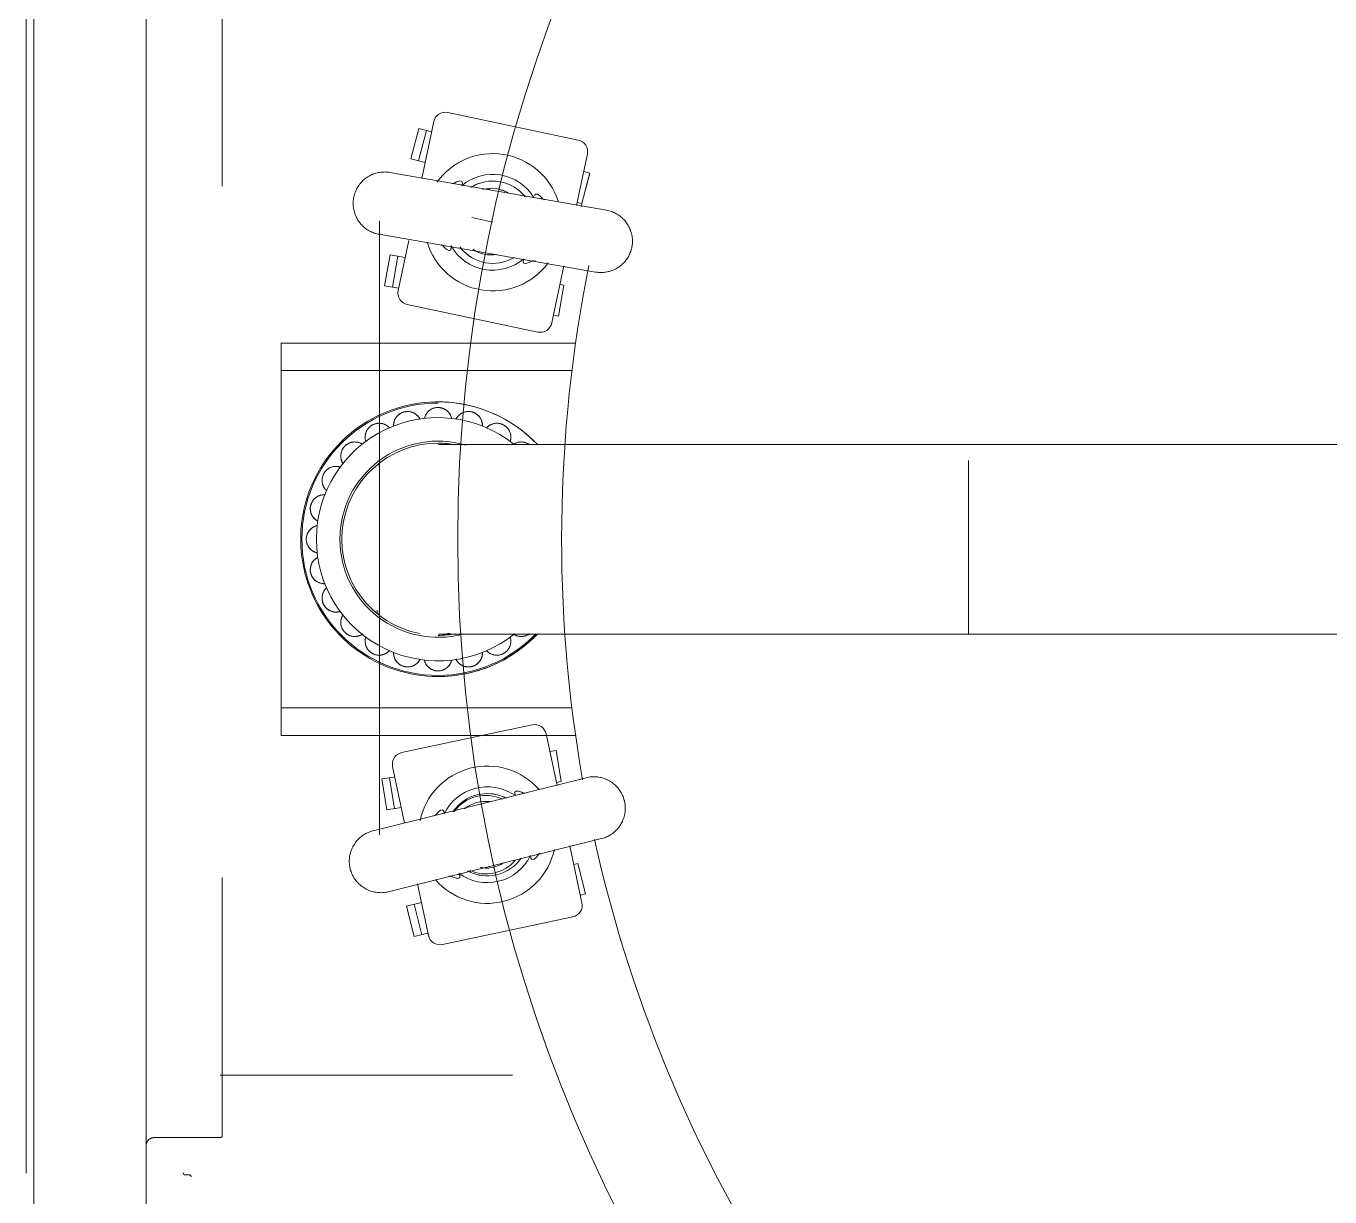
# Model space of a CAD drawing. Header units: millimetres. Extents: x -69706 to 52883, y -6882 to 68885.
# Drawn here: x 41052.8 to 41385, y 62495.6 to 62794 of the extents above; entities that cross this region are included whole.
import ezdxf

# ---------------------------------------------------------------- set-up
doc = ezdxf.new("R2010")
doc.units = ezdxf.units.MM
doc.layers.add('XFM7Q20PCW-200K$0$PCW EQ', color=22, linetype='Continuous', lineweight=9)

# ---------------------------------------------------------------- blocks, each defined once
blk = doc.blocks.new('XFM7Q20PCW-200K$0$漢唐美光 8NHV4A-10FDA-NC150-M - 漢唐美光 8NHV4A-10FDA-NC150-M-V1107-CUB_L40')
for p, q in [((-66.77, -292.44), (-66.77, 112.56)), ((-38.17, -292.44), (-38.17, 112.56)), ((-76.72, 72.06), (-77.72, 72.06)), ((-36.17, -251.47), (-36.17, 71.6)), ((-68.77, 62.56), (-85.67, 62.56)), ((-85.67, 46.61), (-160.12, 46.61)), ((-175.53, 6.28), (-142.27, 13.34)), ((-138.71, 11.03), (-135.92, -2.12)), ((-138.56, 10.46), (-135.06, 11.33)), ((-135.07, 3.09), (-137, 10.85)), ((-133.13, 3.57), (-135.06, 11.33)), ((-133.13, 3.57), (-136.91, 2.63)), ((-177.43, 0.78), (-178.73, 0.46)), ((-176.79, -7.31), (-178.73, 0.46)), ((-174.75, -11.82), (-177.84, 2.73)), ((-144.05, -3.99), (-144.13, -4.11)), ((-143.91, -3.99), (-144.05, -3.99)), ((-176.79, -7.31), (-175.76, -7.05)), ((-167.23, -9.76), (-167.35, -9.83)), ((-167.11, -9.83), (-167.23, -9.76)), ((-140.18, -19.52), (-140.06, -19.46)), ((-132.64, -17.56), (-129.57, -32.01)), ((-131.79, -21.55), (-128.09, -20.95)), ((-128.78, -29.17), (-130.06, -21.27)), ((-128.09, -20.95), (-126.8, -28.85)), ((-171.32, -27.98), (-172.5, -28.17)), ((-171.22, -36.07), (-172.5, -28.17)), ((-168.7, -40.32), (-171.48, -27.21)), ((-126.8, -28.85), (-129.85, -29.34)), ((-171.22, -36.07), (-169.66, -35.82)), ((-131.88, -35.57), (-165.14, -42.63)), ((-176.3, -39.94), (-101.15, -39.94)), ((-101.15, -39.94), (-101.15, -46.94)), ((-101.15, -46.94), (-175.28, -46.94)), ((-101.15, -46.94), (-101.15, -132.94)), ((-403.63, -65.79), (-276.3, -65.79)), ((-276.3, -89.94), (-276.3, -65.89)), ((-126.15, -70.69), (-126.15, -71.46)), ((-125.65, -71.07), (-125.65, -71.84)), ((-276.3, -89.94), (-276.3, -110)), ((-126.15, -108.4), (-126.15, -109.19)), ((-276.3, -114.09), (-403.63, -114.09)), ((-175.28, -132.94), (-101.15, -132.94)), ((-101.15, -132.94), (-101.15, -139.94)), ((-101.15, -139.94), (-176.3, -139.94)), ((-166.59, -142.75), (-133.32, -149.76)), ((-173.21, -159.62), (-170.15, -145.06)), ((-173.25, -154.66), (-171.88, -146.78)), ((-170.56, -147.01), (-171.88, -146.78)), ((-173.25, -154.66), (-172.21, -154.84)), ((-131.01, -153.31), (-133.69, -166.06)), ((-131.1, -153.9), (-127.55, -154.52)), ((-130.89, -162.05), (-129.52, -154.17)), ((-128.92, -162.4), (-127.55, -154.52)), ((-165.42, -160.89), (-165.5, -160.78)), ((-128.92, -162.4), (-132.76, -161.73)), ((-141.97, -164.89), (-142.09, -164.96)), ((-141.84, -164.94), (-141.97, -164.89)), ((-155.11, -170.72), (-149.76, -171.9)), ((-179.8, -183.22), (-177.78, -175.48)), ((-179.22, -188.12), (-176.46, -175.01)), ((-176.62, -175.78), (-177.69, -175.5)), ((-168.38, -176.49), (-168.25, -176.54)), ((-168.25, -176.54), (-168.14, -176.47)), ((-144.72, -180.65), (-144.59, -180.64)), ((-137.03, -181.91), (-140.08, -196.37)), ((-179.8, -183.22), (-178.27, -183.62)), ((-137.88, -185.91), (-134.24, -186.86)), ((-138.2, -194.09), (-136.18, -186.35)), ((-136.27, -194.6), (-134.24, -186.86)), ((-143.63, -198.68), (-176.9, -191.67)), ((-136.27, -194.6), (-139.5, -193.75))]:
    blk.add_line(p, q)
at = {"flags": 128}
for points in [[(-78.22, 72.56), (-78.22, 72.54), (-78.22, 72.52), (-78.22, 72.5), (-78.22, 72.48), (-78.21, 72.46), (-78.21, 72.44), (-78.2, 72.42), (-78.2, 72.4), (-78.19, 72.38), (-78.18, 72.36), (-78.18, 72.34), (-78.17, 72.33), (-78.16, 72.31), (-78.15, 72.29), (-78.14, 72.27), (-78.13, 72.26), (-78.11, 72.24), (-78.1, 72.23), (-78.09, 72.21), (-78.07, 72.2), (-78.06, 72.18), (-78.04, 72.17), (-78.03, 72.16), (-78.01, 72.15), (-77.99, 72.14), (-77.98, 72.13), (-77.96, 72.12), (-77.94, 72.11), (-77.92, 72.1), (-77.91, 72.09), (-77.89, 72.08), (-77.87, 72.08), (-77.85, 72.07), (-77.83, 72.07), (-77.81, 72.06), (-77.79, 72.06), (-77.77, 72.06), (-77.75, 72.06), (-77.73, 72.06), (-77.72, 72.06)], [(-76.72, 72.06), (-76.7, 72.06), (-76.68, 72.05), (-76.66, 72.05), (-76.64, 72.05), (-76.62, 72.05), (-76.61, 72.04), (-76.59, 72.04), (-76.57, 72.03), (-76.55, 72.02), (-76.53, 72.02), (-76.51, 72.01), (-76.49, 72), (-76.48, 71.99), (-76.46, 71.98), (-76.44, 71.97), (-76.43, 71.96), (-76.41, 71.95), (-76.39, 71.93), (-76.38, 71.92), (-76.37, 71.9), (-76.35, 71.89), (-76.34, 71.87), (-76.33, 71.86), (-76.31, 71.84), (-76.3, 71.83), (-76.29, 71.81), (-76.28, 71.79), (-76.27, 71.77), (-76.27, 71.76), (-76.26, 71.74), (-76.25, 71.72), (-76.25, 71.7), (-76.24, 71.68), (-76.24, 71.66), (-76.23, 71.64), (-76.23, 71.62), (-76.23, 71.6), (-76.22, 71.58), (-76.22, 71.56), (-76.22, 71.56)], [(-68.77, 62.56), (-68.69, 62.56), (-68.61, 62.56), (-68.53, 62.57), (-68.45, 62.58), (-68.37, 62.6), (-68.29, 62.61), (-68.22, 62.63), (-68.14, 62.66), (-68.06, 62.68), (-67.99, 62.71), (-67.92, 62.75), (-67.84, 62.78), (-67.77, 62.82), (-67.71, 62.86), (-67.64, 62.91), (-67.57, 62.95), (-67.51, 63), (-67.45, 63.05), (-67.39, 63.11), (-67.33, 63.16), (-67.28, 63.22), (-67.23, 63.28), (-67.18, 63.34), (-67.13, 63.41), (-67.09, 63.48), (-67.04, 63.54), (-67, 63.61), (-66.97, 63.69), (-66.93, 63.76), (-66.9, 63.83), (-66.88, 63.91), (-66.85, 63.98), (-66.83, 64.06), (-66.81, 64.14), (-66.8, 64.22), (-66.79, 64.3), (-66.78, 64.38), (-66.77, 64.45), (-66.77, 64.53), (-66.77, 64.56)], [(-86.17, 62.06), (-86.17, 62.08), (-86.17, 62.1), (-86.16, 62.12), (-86.16, 62.14), (-86.16, 62.16), (-86.15, 62.18), (-86.15, 62.19), (-86.14, 62.21), (-86.14, 62.23), (-86.13, 62.25), (-86.12, 62.27), (-86.11, 62.29), (-86.1, 62.3), (-86.09, 62.32), (-86.08, 62.34), (-86.07, 62.35), (-86.06, 62.37), (-86.04, 62.39), (-86.03, 62.4), (-86.02, 62.42), (-86, 62.43), (-85.99, 62.44), (-85.97, 62.45), (-85.95, 62.47), (-85.94, 62.48), (-85.92, 62.49), (-85.9, 62.5), (-85.89, 62.51), (-85.87, 62.51), (-85.85, 62.52), (-85.83, 62.53), (-85.81, 62.54), (-85.79, 62.54), (-85.77, 62.55), (-85.75, 62.55), (-85.73, 62.55), (-85.71, 62.55), (-85.69, 62.56), (-85.67, 62.56), (-85.67, 62.56)], [(-86.17, 62.06), (-86.17, -3.77)], [(-128.47, -0.11), (-128.16, -0.04), (-127.84, 0.02), (-127.53, 0.06), (-127.21, 0.1), (-126.89, 0.12), (-126.57, 0.13), (-126.25, 0.12), (-125.93, 0.1), (-125.61, 0.07), (-125.29, 0.03), (-124.98, -0.03), (-124.67, -0.1), (-124.36, -0.18), (-124.05, -0.27), (-123.75, -0.38), (-123.45, -0.49), (-123.16, -0.62), (-122.87, -0.76), (-122.59, -0.92), (-122.31, -1.08), (-122.05, -1.25), (-121.78, -1.44), (-121.53, -1.63), (-121.29, -1.84), (-121.05, -2.05), (-120.82, -2.28), (-120.6, -2.51), (-120.39, -2.75), (-120.19, -3), (-120, -3.26), (-119.82, -3.52), (-119.65, -3.8), (-119.5, -4.08), (-119.35, -4.36), (-119.21, -4.65), (-119.09, -4.95), (-118.98, -5.25), (-118.88, -5.55), (-118.79, -5.86), (-118.77, -5.94)], [(-128.47, -0.11), (-182.81, -13.65)], [(-144.81, -4.05), (-144.79, -4.06), (-144.65, -4.07), (-144.34, -4.05), (-144.1, -4)], [(-118.77, -5.94), (-118.7, -6.25), (-118.64, -6.57), (-118.6, -6.88), (-118.56, -7.2), (-118.54, -7.52), (-118.54, -7.84), (-118.54, -8.16), (-118.56, -8.48), (-118.59, -8.8), (-118.63, -9.12), (-118.69, -9.43), (-118.76, -9.74), (-118.84, -10.05), (-118.93, -10.36), (-119.04, -10.66), (-119.15, -10.96), (-119.28, -11.25), (-119.42, -11.54), (-119.58, -11.82), (-119.74, -12.1), (-119.91, -12.36), (-120.1, -12.63), (-120.29, -12.88), (-120.5, -13.13), (-120.71, -13.36), (-120.94, -13.59), (-121.17, -13.81), (-121.41, -14.02), (-121.66, -14.22), (-121.92, -14.41), (-122.19, -14.59), (-122.46, -14.76), (-122.74, -14.91), (-123.02, -15.06), (-123.31, -15.2), (-123.61, -15.32), (-123.91, -15.43), (-124.21, -15.53), (-124.52, -15.62), (-124.6, -15.64)], [(-167.18, -9.75), (-166.96, -9.69), (-166.76, -9.6), (-166.6, -9.52), (-166.52, -9.46)], [(-167.02, -9.9), (-166.33, -9), (-165.62, -8.41), (-165.1, -8.32), (-164.82, -8.68), (-164.73, -9.32)], [(-188.64, -23.34), (-188.71, -23.03), (-188.77, -22.72), (-188.81, -22.4), (-188.85, -22.08), (-188.87, -21.76), (-188.88, -21.44), (-188.87, -21.12), (-188.85, -20.8), (-188.82, -20.48), (-188.78, -20.17), (-188.72, -19.85), (-188.65, -19.54), (-188.57, -19.23), (-188.48, -18.92), (-188.37, -18.62), (-188.26, -18.32), (-188.13, -18.03), (-187.99, -17.74), (-187.83, -17.46), (-187.67, -17.19), (-187.5, -16.92), (-187.31, -16.66), (-187.12, -16.4), (-186.91, -16.16), (-186.7, -15.92), (-186.47, -15.69), (-186.24, -15.47), (-186, -15.26), (-185.75, -15.06), (-185.49, -14.87), (-185.23, -14.69), (-184.95, -14.53), (-184.67, -14.37), (-184.39, -14.22), (-184.1, -14.09), (-183.8, -13.96), (-183.5, -13.85), (-183.2, -13.75), (-182.89, -13.67), (-182.81, -13.65)], [(-178.94, -29.17), (-124.6, -15.64)], [(-126.22, -14.59), (-126.22, -171.1)], [(-140.48, -19.52), (-141.08, -20.29), (-141.79, -20.88), (-142.31, -20.96), (-142.59, -20.61), (-142.69, -19.95)], [(-140.23, -19.53), (-140.46, -19.6), (-140.65, -19.68), (-140.81, -19.77), (-140.89, -19.82)], [(-178.94, -29.17), (-179.25, -29.24), (-179.57, -29.3), (-179.89, -29.35), (-180.2, -29.38), (-180.52, -29.4), (-180.84, -29.41), (-181.16, -29.4), (-181.48, -29.39), (-181.8, -29.36), (-182.12, -29.31), (-182.43, -29.26), (-182.75, -29.19), (-183.05, -29.11), (-183.36, -29.01), (-183.66, -28.91), (-183.96, -28.79), (-184.25, -28.66), (-184.54, -28.52), (-184.82, -28.37), (-185.1, -28.2), (-185.37, -28.03), (-185.63, -27.84), (-185.88, -27.65), (-186.13, -27.44), (-186.36, -27.23), (-186.59, -27.01), (-186.81, -26.77), (-187.02, -26.53), (-187.22, -26.28), (-187.41, -26.02), (-187.59, -25.76), (-187.76, -25.49), (-187.92, -25.21), (-188.06, -24.92), (-188.2, -24.63), (-188.32, -24.34), (-188.43, -24.04), (-188.53, -23.73), (-188.62, -23.43), (-188.64, -23.34)], [(-162.6, -25.23), (-162.62, -25.22), (-162.76, -25.21), (-163.07, -25.23), (-163.31, -25.28)], [(-166.55, -65.87), (-165.8, -65.1), (-164.79, -64.13), (-163.74, -63.21), (-162.65, -62.33), (-161.53, -61.49), (-160.38, -60.7), (-159.19, -59.95), (-157.98, -59.25), (-156.74, -58.61), (-155.47, -58.01), (-154.18, -57.46), (-152.87, -56.97), (-151.54, -56.52), (-150.2, -56.13), (-148.84, -55.8), (-147.47, -55.52), (-146.09, -55.29), (-144.7, -55.12), (-143.3, -55.01), (-141.9, -54.95), (-141.15, -54.94)], [(-144.63, -59.13), (-144.59, -58.99), (-144.55, -58.86), (-144.5, -58.72), (-144.45, -58.59), (-144.4, -58.46), (-144.33, -58.33), (-144.27, -58.2), (-144.2, -58.08), (-144.12, -57.96), (-144.04, -57.84), (-143.95, -57.73), (-143.86, -57.62), (-143.76, -57.51), (-143.66, -57.41), (-143.56, -57.31), (-143.45, -57.22), (-143.34, -57.13), (-143.23, -57.04), (-143.11, -56.96), (-142.99, -56.88), (-142.87, -56.81), (-142.74, -56.75), (-142.61, -56.68), (-142.48, -56.63), (-142.34, -56.58), (-142.21, -56.53), (-142.07, -56.49), (-141.93, -56.46), (-141.79, -56.43), (-141.65, -56.41), (-141.51, -56.39), (-141.37, -56.38), (-141.23, -56.37), (-141.15, -56.37)], [(-141.15, -54.94), (-139.75, -54.97), (-138.35, -55.06), (-136.96, -55.2), (-135.57, -55.39), (-134.19, -55.64), (-132.83, -55.95), (-131.48, -56.31), (-130.14, -56.72), (-128.82, -57.19), (-127.52, -57.71), (-126.24, -58.28), (-124.99, -58.9), (-123.76, -59.57), (-122.56, -60.29), (-121.39, -61.06), (-120.25, -61.87), (-119.14, -62.73), (-118.07, -63.63), (-117.04, -64.57), (-116.04, -65.56), (-115.09, -66.58), (-114.17, -67.64), (-113.3, -68.74), (-112.48, -69.87), (-111.7, -71.03), (-110.96, -72.23), (-110.28, -73.45), (-109.64, -74.69), (-109.06, -75.97), (-108.53, -77.26), (-108.05, -78.58), (-107.62, -79.91), (-107.24, -81.26), (-106.92, -82.62), (-106.66, -83.99), (-106.45, -85.38), (-106.29, -86.77), (-106.19, -88.17), (-106.15, -89.57), (-106.16, -90.97), (-106.23, -92.36), (-106.36, -93.76), (-106.54, -95.15), (-106.77, -96.53), (-107.06, -97.9), (-107.41, -99.25), (-107.81, -100.59), (-108.26, -101.92), (-108.77, -103.22), (-109.32, -104.51), (-109.93, -105.77), (-110.59, -107.01), (-111.3, -108.21), (-112.05, -109.39), (-112.85, -110.54), (-113.7, -111.66), (-114.59, -112.74), (-115.52, -113.78), (-116.49, -114.79), (-117.51, -115.75), (-118.56, -116.68), (-119.65, -117.56), (-120.77, -118.4), (-121.92, -119.19), (-123.11, -119.93), (-124.32, -120.63), (-125.56, -121.28), (-126.83, -121.88), (-128.11, -122.43), (-129.42, -122.92), (-130.75, -123.36), (-132.1, -123.75), (-133.46, -124.09), (-134.83, -124.37), (-136.21, -124.59), (-137.6, -124.76), (-138.99, -124.88), (-140.39, -124.94), (-141.15, -124.94)], [(-141.15, -56.37), (-141.01, -56.37), (-140.86, -56.38), (-140.72, -56.4), (-140.58, -56.42), (-140.44, -56.44), (-140.3, -56.47), (-140.16, -56.51), (-140.02, -56.55), (-139.89, -56.6), (-139.76, -56.65), (-139.63, -56.71), (-139.5, -56.78), (-139.37, -56.84), (-139.25, -56.92), (-139.13, -57), (-139.02, -57.08), (-138.9, -57.17), (-138.79, -57.26), (-138.69, -57.35), (-138.59, -57.45), (-138.49, -57.56), (-138.4, -57.67), (-138.31, -57.78), (-138.22, -57.89), (-138.14, -58.01), (-138.07, -58.14), (-138, -58.26), (-137.93, -58.39), (-137.87, -58.52), (-137.82, -58.65), (-137.77, -58.78), (-137.73, -58.92), (-137.69, -59.06), (-137.66, -59.2)], [(-152.48, -61.08), (-152.48, -60.94), (-152.48, -60.8), (-152.47, -60.65), (-152.46, -60.51), (-152.43, -60.37), (-152.41, -60.23), (-152.38, -60.09), (-152.34, -59.95), (-152.3, -59.82), (-152.25, -59.68), (-152.19, -59.55), (-152.13, -59.42), (-152.07, -59.29), (-152, -59.17), (-151.93, -59.05), (-151.85, -58.93), (-151.76, -58.81), (-151.67, -58.7), (-151.58, -58.59), (-151.48, -58.49), (-151.38, -58.39), (-151.28, -58.29), (-151.17, -58.2), (-151.06, -58.11), (-150.94, -58.02), (-150.82, -57.95), (-150.7, -57.87), (-150.57, -57.8), (-150.45, -57.74), (-150.32, -57.68), (-150.18, -57.63), (-150.05, -57.58), (-149.91, -57.54), (-149.84, -57.52)], [(-149.84, -57.52), (-149.7, -57.48), (-149.56, -57.45), (-149.42, -57.43), (-149.28, -57.41), (-149.13, -57.4), (-148.99, -57.39), (-148.85, -57.39), (-148.71, -57.4), (-148.56, -57.41), (-148.42, -57.43), (-148.28, -57.45), (-148.14, -57.48), (-148, -57.51), (-147.86, -57.55), (-147.73, -57.6), (-147.59, -57.65), (-147.46, -57.7), (-147.33, -57.76), (-147.21, -57.83), (-147.08, -57.9), (-146.96, -57.97), (-146.84, -58.05), (-146.73, -58.14), (-146.62, -58.23), (-146.51, -58.32), (-146.41, -58.42), (-146.31, -58.52), (-146.21, -58.63), (-146.12, -58.74), (-146.03, -58.85), (-145.95, -58.97), (-145.87, -59.09), (-145.8, -59.21), (-145.73, -59.34)], [(-136.53, -59.28), (-136.46, -59.16), (-136.39, -59.04), (-136.31, -58.92), (-136.23, -58.8), (-136.14, -58.69), (-136.04, -58.58), (-135.95, -58.48), (-135.84, -58.38), (-135.74, -58.28), (-135.63, -58.19), (-135.52, -58.1), (-135.4, -58.02), (-135.28, -57.94), (-135.16, -57.87), (-135.03, -57.8), (-134.9, -57.73), (-134.77, -57.68), (-134.64, -57.62), (-134.51, -57.57), (-134.37, -57.53), (-134.23, -57.5), (-134.09, -57.46), (-133.95, -57.44), (-133.81, -57.42), (-133.67, -57.41), (-133.53, -57.4), (-133.38, -57.39), (-133.24, -57.4), (-133.1, -57.41), (-132.96, -57.42), (-132.81, -57.44), (-132.67, -57.47), (-132.53, -57.5), (-132.46, -57.52)], [(-132.46, -57.52), (-132.32, -57.56), (-132.19, -57.6), (-132.05, -57.65), (-131.92, -57.71), (-131.79, -57.77), (-131.67, -57.83), (-131.54, -57.91), (-131.42, -57.98), (-131.3, -58.06), (-131.19, -58.15), (-131.08, -58.24), (-130.97, -58.33), (-130.87, -58.43), (-130.77, -58.53), (-130.67, -58.64), (-130.58, -58.75), (-130.5, -58.86), (-130.41, -58.98), (-130.34, -59.1), (-130.26, -59.23), (-130.2, -59.35), (-130.14, -59.48), (-130.08, -59.61), (-130.03, -59.74), (-129.98, -59.88), (-129.94, -60.02), (-129.91, -60.15), (-129.88, -60.29), (-129.85, -60.44), (-129.83, -60.58), (-129.82, -60.72), (-129.81, -60.86), (-129.81, -61.01), (-129.82, -61.15)], [(-159.57, -65), (-159.61, -64.86), (-159.64, -64.72), (-159.67, -64.58), (-159.69, -64.44), (-159.7, -64.3), (-159.72, -64.16), (-159.72, -64.01), (-159.72, -63.87), (-159.71, -63.73), (-159.7, -63.59), (-159.68, -63.44), (-159.66, -63.3), (-159.63, -63.16), (-159.6, -63.03), (-159.55, -62.89), (-159.51, -62.75), (-159.46, -62.62), (-159.4, -62.49), (-159.34, -62.36), (-159.27, -62.23), (-159.2, -62.11), (-159.13, -61.99), (-159.04, -61.87), (-158.96, -61.76), (-158.87, -61.65), (-158.77, -61.54), (-158.67, -61.44), (-158.57, -61.34), (-158.46, -61.24), (-158.35, -61.15), (-158.24, -61.07), (-158.12, -60.99), (-158, -60.91), (-157.93, -60.87)], [(-157.93, -60.87), (-157.81, -60.8), (-157.68, -60.74), (-157.55, -60.68), (-157.42, -60.62), (-157.28, -60.58), (-157.15, -60.53), (-157.01, -60.5), (-156.87, -60.46), (-156.73, -60.44), (-156.59, -60.42), (-156.45, -60.4), (-156.3, -60.39), (-156.16, -60.39), (-156.02, -60.39), (-155.88, -60.4), (-155.73, -60.42), (-155.59, -60.43), (-155.45, -60.46), (-155.31, -60.49), (-155.17, -60.53), (-155.04, -60.57), (-154.9, -60.62), (-154.77, -60.67), (-154.64, -60.73), (-154.51, -60.79), (-154.38, -60.86), (-154.26, -60.93), (-154.14, -61.01), (-154.03, -61.09), (-153.91, -61.18), (-153.8, -61.27), (-153.7, -61.36), (-153.59, -61.47)], [(-128.76, -61.52), (-128.66, -61.42), (-128.55, -61.32), (-128.44, -61.23), (-128.33, -61.14), (-128.22, -61.05), (-128.1, -60.97), (-127.98, -60.9), (-127.85, -60.82), (-127.73, -60.76), (-127.6, -60.7), (-127.47, -60.64), (-127.33, -60.59), (-127.2, -60.55), (-127.06, -60.51), (-126.92, -60.48), (-126.78, -60.45), (-126.64, -60.42), (-126.5, -60.41), (-126.36, -60.4), (-126.21, -60.39), (-126.07, -60.39), (-125.93, -60.4), (-125.78, -60.41), (-125.64, -60.43), (-125.5, -60.45), (-125.36, -60.48), (-125.22, -60.51), (-125.09, -60.55), (-124.95, -60.6), (-124.82, -60.65), (-124.69, -60.7), (-124.56, -60.77), (-124.43, -60.83), (-124.36, -60.87)], [(-124.36, -60.87), (-124.24, -60.94), (-124.12, -61.02), (-124, -61.11), (-123.89, -61.19), (-123.78, -61.29), (-123.68, -61.38), (-123.58, -61.48), (-123.48, -61.59), (-123.39, -61.7), (-123.3, -61.81), (-123.21, -61.92), (-123.14, -62.04), (-123.06, -62.17), (-122.99, -62.29), (-122.93, -62.42), (-122.87, -62.55), (-122.81, -62.68), (-122.77, -62.81), (-122.72, -62.95), (-122.68, -63.09), (-122.65, -63.23), (-122.63, -63.37), (-122.61, -63.51), (-122.59, -63.65), (-122.58, -63.79), (-122.58, -63.94), (-122.58, -64.08), (-122.59, -64.22), (-122.6, -64.36), (-122.62, -64.51), (-122.64, -64.65), (-122.67, -64.79), (-122.71, -64.93), (-122.75, -65.06)], [(-276.3, -65.79), (-141.3, -65.79)], [(-164.45, -65.83), (-164.34, -65.75), (-164.21, -65.68), (-164.09, -65.6), (-163.96, -65.54), (-163.84, -65.48), (-163.7, -65.42), (-163.57, -65.37), (-163.44, -65.32), (-163.3, -65.28), (-163.16, -65.25), (-163.02, -65.22), (-162.88, -65.2), (-162.74, -65.18), (-162.59, -65.17), (-162.45, -65.16), (-162.31, -65.16), (-162.17, -65.16), (-162.02, -65.17), (-161.88, -65.19), (-161.74, -65.21), (-161.6, -65.24), (-161.46, -65.27), (-161.32, -65.31), (-161.19, -65.36), (-161.05, -65.41), (-160.92, -65.46), (-160.79, -65.52), (-160.67, -65.59), (-160.54, -65.66), (-160.42, -65.73)], [(-121.82, -65.7), (-121.7, -65.62), (-121.57, -65.56), (-121.44, -65.49), (-121.31, -65.44), (-121.18, -65.38), (-121.05, -65.34), (-120.91, -65.29), (-120.77, -65.26), (-120.63, -65.23), (-120.49, -65.2), (-120.35, -65.18), (-120.21, -65.17), (-120.06, -65.16), (-119.92, -65.16), (-119.78, -65.16), (-119.64, -65.17), (-119.49, -65.19), (-119.35, -65.21), (-119.21, -65.23), (-119.07, -65.26), (-118.93, -65.3), (-118.8, -65.34), (-118.66, -65.39), (-118.53, -65.45), (-118.4, -65.5), (-118.27, -65.57), (-118.15, -65.64), (-118.03, -65.71), (-117.91, -65.79), (-117.79, -65.87), (-117.68, -65.96), (-117.57, -66.05), (-117.46, -66.15), (-117.41, -66.2)], [(-117.41, -66.2), (-117.31, -66.31), (-117.22, -66.41), (-117.13, -66.53), (-117.04, -66.64), (-116.96, -66.76), (-116.88, -66.88), (-116.81, -67), (-116.74, -67.13), (-116.68, -67.26), (-116.63, -67.39), (-116.57, -67.52), (-116.53, -67.66), (-116.49, -67.79), (-116.45, -67.93), (-116.42, -68.07), (-116.4, -68.21), (-116.38, -68.35), (-116.37, -68.5), (-116.36, -68.64), (-116.36, -68.78), (-116.37, -68.93), (-116.38, -69.07), (-116.4, -69.21), (-116.42, -69.35), (-116.45, -69.49), (-116.48, -69.63), (-116.52, -69.77), (-116.56, -69.9), (-116.61, -70.04), (-116.67, -70.17), (-116.73, -70.3), (-116.79, -70.43), (-116.86, -70.55)], [(-116.2, -71.53), (-116.07, -71.49), (-115.93, -71.45), (-115.79, -71.43), (-115.65, -71.4), (-115.5, -71.39), (-115.36, -71.38), (-115.22, -71.37), (-115.08, -71.37), (-114.93, -71.38), (-114.79, -71.39), (-114.65, -71.41), (-114.51, -71.43), (-114.37, -71.46), (-114.23, -71.5), (-114.09, -71.54), (-113.96, -71.58), (-113.82, -71.63), (-113.69, -71.69), (-113.56, -71.75), (-113.44, -71.82), (-113.31, -71.89), (-113.19, -71.97), (-113.08, -72.05), (-112.96, -72.13), (-112.85, -72.22), (-112.74, -72.32), (-112.64, -72.42), (-112.54, -72.52), (-112.45, -72.63), (-112.36, -72.74), (-112.27, -72.85), (-112.19, -72.97), (-112.11, -73.09), (-112.07, -73.16)], [(-112.07, -73.16), (-112.01, -73.28), (-111.94, -73.41), (-111.88, -73.54), (-111.83, -73.67), (-111.78, -73.81), (-111.74, -73.94), (-111.7, -74.08), (-111.67, -74.22), (-111.64, -74.36), (-111.62, -74.5), (-111.61, -74.65), (-111.6, -74.79), (-111.6, -74.93), (-111.6, -75.07), (-111.61, -75.22), (-111.62, -75.36), (-111.64, -75.5), (-111.66, -75.64), (-111.69, -75.78), (-111.73, -75.92), (-111.77, -76.06), (-111.82, -76.19), (-111.87, -76.32), (-111.93, -76.45), (-111.99, -76.58), (-112.06, -76.71), (-112.13, -76.83), (-112.21, -76.95), (-112.29, -77.07), (-112.38, -77.18), (-112.47, -77.29), (-112.57, -77.4), (-112.67, -77.5), (-112.77, -77.59)], [(-112.29, -78.61), (-112.14, -78.61), (-112, -78.61), (-111.86, -78.62), (-111.72, -78.64), (-111.58, -78.66), (-111.44, -78.68), (-111.3, -78.72), (-111.16, -78.75), (-111.02, -78.8), (-110.89, -78.85), (-110.76, -78.9), (-110.63, -78.96), (-110.5, -79.02), (-110.37, -79.09), (-110.25, -79.17), (-110.13, -79.25), (-110.02, -79.33), (-109.9, -79.42), (-109.8, -79.51), (-109.69, -79.61), (-109.59, -79.71), (-109.49, -79.81), (-109.4, -79.92), (-109.31, -80.04), (-109.23, -80.15), (-109.15, -80.27), (-109.08, -80.39), (-109.01, -80.52), (-108.94, -80.65), (-108.89, -80.78), (-108.83, -80.91), (-108.78, -81.04), (-108.74, -81.18), (-108.72, -81.25)], [(-108.72, -81.25), (-108.69, -81.39), (-108.66, -81.53), (-108.63, -81.67), (-108.62, -81.82), (-108.61, -81.96), (-108.6, -82.1), (-108.6, -82.24), (-108.6, -82.39), (-108.62, -82.53), (-108.63, -82.67), (-108.66, -82.81), (-108.68, -82.95), (-108.72, -83.09), (-108.76, -83.23), (-108.8, -83.36), (-108.85, -83.5), (-108.91, -83.63), (-108.97, -83.76), (-109.03, -83.89), (-109.1, -84.01), (-109.18, -84.13), (-109.26, -84.25), (-109.34, -84.36), (-109.43, -84.48), (-109.53, -84.58), (-109.63, -84.69), (-109.73, -84.79), (-109.84, -84.88), (-109.95, -84.97), (-110.06, -85.06), (-110.18, -85.14), (-110.3, -85.22), (-110.42, -85.29)], [(-110.34, -86.47), (-110.2, -86.5), (-110.06, -86.54), (-109.93, -86.59), (-109.79, -86.64), (-109.66, -86.7), (-109.53, -86.76), (-109.41, -86.82), (-109.28, -86.9), (-109.16, -86.97), (-109.05, -87.06), (-108.93, -87.14), (-108.82, -87.23), (-108.72, -87.33), (-108.61, -87.43), (-108.51, -87.53), (-108.42, -87.64), (-108.33, -87.75), (-108.24, -87.86), (-108.16, -87.98), (-108.09, -88.1), (-108.02, -88.23), (-107.95, -88.35), (-107.89, -88.48), (-107.83, -88.61), (-107.78, -88.75), (-107.74, -88.88), (-107.7, -89.02), (-107.66, -89.16), (-107.64, -89.3), (-107.61, -89.44), (-107.59, -89.58), (-107.58, -89.72), (-107.58, -89.87), (-107.58, -89.94)], [(-107.58, -89.94), (-107.58, -90.09), (-107.59, -90.23), (-107.6, -90.37), (-107.62, -90.51), (-107.65, -90.65), (-107.68, -90.79), (-107.72, -90.93), (-107.76, -91.07), (-107.81, -91.2), (-107.86, -91.33), (-107.92, -91.47), (-107.98, -91.59), (-108.05, -91.72), (-108.12, -91.84), (-108.2, -91.96), (-108.28, -92.08), (-108.37, -92.19), (-108.46, -92.3), (-108.56, -92.4), (-108.66, -92.51), (-108.76, -92.6), (-108.87, -92.7), (-108.98, -92.79), (-109.1, -92.87), (-109.22, -92.95), (-109.34, -93.02), (-109.46, -93.09), (-109.59, -93.16), (-109.72, -93.22), (-109.85, -93.27), (-109.99, -93.32), (-110.12, -93.37), (-110.26, -93.4), (-110.4, -93.44)], [(-110.49, -94.56), (-110.36, -94.63), (-110.24, -94.7), (-110.12, -94.78), (-110.01, -94.87), (-109.89, -94.96), (-109.79, -95.05), (-109.68, -95.15), (-109.58, -95.25), (-109.48, -95.35), (-109.39, -95.46), (-109.31, -95.58), (-109.22, -95.69), (-109.14, -95.81), (-109.07, -95.93), (-109, -96.06), (-108.94, -96.19), (-108.88, -96.32), (-108.83, -96.45), (-108.78, -96.59), (-108.74, -96.72), (-108.7, -96.86), (-108.67, -97), (-108.64, -97.14), (-108.62, -97.28), (-108.61, -97.42), (-108.6, -97.57), (-108.6, -97.71), (-108.6, -97.85), (-108.61, -97.99), (-108.62, -98.14), (-108.64, -98.28), (-108.67, -98.42), (-108.7, -98.56), (-108.72, -98.63)], [(-108.72, -98.63), (-108.76, -98.77), (-108.81, -98.91), (-108.86, -99.04), (-108.91, -99.17), (-108.97, -99.3), (-109.04, -99.43), (-109.11, -99.55), (-109.19, -99.67), (-109.27, -99.79), (-109.35, -99.9), (-109.44, -100.01), (-109.54, -100.12), (-109.64, -100.22), (-109.74, -100.32), (-109.84, -100.42), (-109.96, -100.51), (-110.07, -100.6), (-110.19, -100.68), (-110.31, -100.76), (-110.43, -100.83), (-110.56, -100.89), (-110.68, -100.96), (-110.82, -101.01), (-110.95, -101.06), (-111.08, -101.11), (-111.22, -101.15), (-111.36, -101.19), (-111.5, -101.22), (-111.64, -101.24), (-111.78, -101.26), (-111.92, -101.27), (-112.07, -101.28), (-112.21, -101.28), (-112.35, -101.28)], [(-112.73, -102.34), (-112.62, -102.44), (-112.52, -102.54), (-112.43, -102.65), (-112.34, -102.76), (-112.26, -102.87), (-112.18, -102.99), (-112.1, -103.11), (-112.03, -103.24), (-111.96, -103.36), (-111.9, -103.49), (-111.85, -103.63), (-111.8, -103.76), (-111.75, -103.89), (-111.71, -104.03), (-111.68, -104.17), (-111.65, -104.31), (-111.63, -104.45), (-111.61, -104.59), (-111.6, -104.74), (-111.6, -104.88), (-111.6, -105.02), (-111.6, -105.16), (-111.61, -105.31), (-111.63, -105.45), (-111.65, -105.59), (-111.68, -105.73), (-111.72, -105.87), (-111.76, -106.01), (-111.8, -106.14), (-111.85, -106.28), (-111.91, -106.41), (-111.97, -106.54), (-112.04, -106.66), (-112.07, -106.73)], [(-116.9, -109.27), (-116.83, -109.39), (-116.76, -109.52), (-116.7, -109.65), (-116.64, -109.78), (-116.59, -109.91), (-116.54, -110.05), (-116.5, -110.18), (-116.46, -110.32), (-116.43, -110.46), (-116.41, -110.6), (-116.39, -110.74), (-116.37, -110.88), (-116.37, -111.03), (-116.36, -111.17), (-116.37, -111.31), (-116.38, -111.46), (-116.39, -111.6), (-116.41, -111.74), (-116.44, -111.88), (-116.47, -112.02), (-116.51, -112.16), (-116.55, -112.29), (-116.6, -112.43), (-116.65, -112.56), (-116.71, -112.69), (-116.77, -112.82), (-116.84, -112.94), (-116.92, -113.07), (-116.99, -113.18), (-117.08, -113.3), (-117.17, -113.41), (-117.26, -113.52), (-117.36, -113.63), (-117.41, -113.68)], [(-112.07, -106.73), (-112.15, -106.85), (-112.23, -106.97), (-112.31, -107.09), (-112.4, -107.2), (-112.49, -107.31), (-112.59, -107.41), (-112.69, -107.51), (-112.79, -107.61), (-112.9, -107.7), (-113.01, -107.79), (-113.13, -107.88), (-113.25, -107.96), (-113.37, -108.03), (-113.5, -108.1), (-113.62, -108.16), (-113.75, -108.22), (-113.89, -108.28), (-114.02, -108.33), (-114.16, -108.37), (-114.29, -108.41), (-114.43, -108.44), (-114.57, -108.47), (-114.71, -108.49), (-114.86, -108.5), (-115, -108.51), (-115.14, -108.52), (-115.28, -108.51), (-115.43, -108.51), (-115.57, -108.49), (-115.71, -108.47), (-115.85, -108.45), (-115.99, -108.42), (-116.13, -108.38), (-116.27, -108.34)], [(-141.3, -114.09), (-276.3, -114.09)], [(-141.15, -124.94), (-142.55, -124.92), (-143.95, -124.83), (-145.34, -124.69), (-146.72, -124.5), (-148.1, -124.25), (-149.47, -123.94), (-150.82, -123.58), (-152.16, -123.17), (-153.48, -122.7), (-154.78, -122.18), (-156.06, -121.61), (-157.31, -120.99), (-158.54, -120.32), (-159.74, -119.6), (-160.91, -118.83), (-162.05, -118.02), (-163.16, -117.16), (-164.23, -116.26), (-165.26, -115.31), (-166.26, -114.33)], [(-160.48, -114.19), (-160.6, -114.26), (-160.72, -114.33), (-160.85, -114.39), (-160.98, -114.45), (-161.12, -114.5), (-161.25, -114.55), (-161.39, -114.59), (-161.53, -114.63), (-161.67, -114.66), (-161.81, -114.69), (-161.95, -114.7), (-162.09, -114.72), (-162.23, -114.73), (-162.38, -114.73), (-162.52, -114.73), (-162.66, -114.72), (-162.8, -114.7), (-162.94, -114.68), (-163.08, -114.65), (-163.22, -114.62), (-163.36, -114.59), (-163.5, -114.54), (-163.63, -114.5), (-163.77, -114.44), (-163.9, -114.38), (-164.02, -114.32), (-164.15, -114.25), (-164.27, -114.18), (-164.39, -114.1)], [(-157.93, -119.02), (-158.06, -118.94), (-158.18, -118.87), (-158.29, -118.78), (-158.4, -118.69), (-158.51, -118.6), (-158.62, -118.5), (-158.72, -118.4), (-158.82, -118.3), (-158.91, -118.19), (-159, -118.08), (-159.08, -117.96), (-159.16, -117.84), (-159.24, -117.72), (-159.3, -117.6), (-159.37, -117.47), (-159.43, -117.34), (-159.48, -117.21), (-159.53, -117.07), (-159.57, -116.94), (-159.61, -116.8), (-159.64, -116.66), (-159.67, -116.52), (-159.69, -116.38), (-159.71, -116.24), (-159.72, -116.09), (-159.72, -115.95), (-159.72, -115.81), (-159.71, -115.66), (-159.7, -115.52), (-159.68, -115.38), (-159.65, -115.24), (-159.62, -115.1), (-159.59, -114.96), (-159.55, -114.83)], [(-122.73, -114.89), (-122.69, -115.03), (-122.66, -115.16), (-122.63, -115.3), (-122.61, -115.45), (-122.59, -115.59), (-122.58, -115.73), (-122.58, -115.87), (-122.58, -116.02), (-122.58, -116.16), (-122.6, -116.3), (-122.61, -116.44), (-122.64, -116.58), (-122.67, -116.72), (-122.7, -116.86), (-122.74, -117), (-122.79, -117.13), (-122.84, -117.27), (-122.89, -117.4), (-122.96, -117.53), (-123.02, -117.65), (-123.09, -117.78), (-123.17, -117.9), (-123.25, -118.02), (-123.34, -118.13), (-123.43, -118.24), (-123.52, -118.35), (-123.62, -118.45), (-123.73, -118.55), (-123.83, -118.64), (-123.94, -118.73), (-124.06, -118.82), (-124.18, -118.9), (-124.3, -118.98), (-124.36, -119.02)], [(-117.41, -113.68), (-117.51, -113.78), (-117.62, -113.88), (-117.73, -113.97), (-117.84, -114.05), (-117.96, -114.13), (-118.08, -114.21), (-118.21, -114.28), (-118.33, -114.35), (-118.46, -114.41), (-118.59, -114.47), (-118.73, -114.52), (-118.86, -114.56), (-119, -114.6), (-119.14, -114.64), (-119.28, -114.67), (-119.42, -114.69), (-119.56, -114.71), (-119.7, -114.72), (-119.84, -114.73), (-119.99, -114.73), (-120.13, -114.72), (-120.27, -114.71), (-120.41, -114.7), (-120.56, -114.67), (-120.7, -114.65), (-120.83, -114.61), (-120.97, -114.57), (-121.11, -114.53), (-121.24, -114.48), (-121.37, -114.43), (-121.5, -114.37), (-121.63, -114.3), (-121.76, -114.23), (-121.88, -114.16)], [(-153.54, -118.37), (-153.64, -118.47), (-153.75, -118.57), (-153.85, -118.66), (-153.96, -118.75), (-154.08, -118.84), (-154.2, -118.92), (-154.32, -118.99), (-154.44, -119.06), (-154.57, -119.13), (-154.7, -119.19), (-154.83, -119.24), (-154.96, -119.29), (-155.1, -119.34), (-155.24, -119.38), (-155.38, -119.41), (-155.52, -119.44), (-155.66, -119.46), (-155.8, -119.48), (-155.94, -119.49), (-156.08, -119.5), (-156.23, -119.5), (-156.37, -119.49), (-156.51, -119.48), (-156.65, -119.46), (-156.79, -119.44), (-156.93, -119.41), (-157.07, -119.37), (-157.21, -119.33), (-157.35, -119.29), (-157.48, -119.24), (-157.61, -119.18), (-157.74, -119.12), (-157.87, -119.06), (-157.93, -119.02)], [(-149.84, -122.37), (-149.97, -122.33), (-150.11, -122.29), (-150.24, -122.24), (-150.38, -122.18), (-150.5, -122.12), (-150.63, -122.05), (-150.75, -121.98), (-150.88, -121.91), (-150.99, -121.82), (-151.11, -121.74), (-151.22, -121.65), (-151.33, -121.55), (-151.43, -121.46), (-151.53, -121.35), (-151.62, -121.25), (-151.71, -121.14), (-151.8, -121.02), (-151.88, -120.91), (-151.96, -120.79), (-152.03, -120.66), (-152.1, -120.54), (-152.16, -120.41), (-152.22, -120.28), (-152.27, -120.14), (-152.32, -120.01), (-152.36, -119.87), (-152.39, -119.73), (-152.42, -119.59), (-152.45, -119.45), (-152.46, -119.31), (-152.48, -119.17), (-152.48, -119.02), (-152.48, -118.88), (-152.48, -118.74)], [(-129.81, -118.8), (-129.81, -118.95), (-129.82, -119.09), (-129.83, -119.23), (-129.84, -119.38), (-129.86, -119.52), (-129.89, -119.66), (-129.92, -119.8), (-129.96, -119.93), (-130, -120.07), (-130.05, -120.2), (-130.1, -120.34), (-130.16, -120.47), (-130.23, -120.59), (-130.3, -120.72), (-130.37, -120.84), (-130.45, -120.96), (-130.53, -121.08), (-130.62, -121.19), (-130.72, -121.3), (-130.81, -121.4), (-130.91, -121.5), (-131.02, -121.6), (-131.13, -121.69), (-131.24, -121.78), (-131.36, -121.86), (-131.48, -121.94), (-131.6, -122.02), (-131.72, -122.08), (-131.85, -122.15), (-131.98, -122.21), (-132.11, -122.26), (-132.25, -122.31), (-132.38, -122.35), (-132.46, -122.37)], [(-124.36, -119.02), (-124.49, -119.09), (-124.62, -119.15), (-124.75, -119.21), (-124.88, -119.26), (-125.01, -119.31), (-125.15, -119.35), (-125.29, -119.39), (-125.43, -119.42), (-125.57, -119.45), (-125.71, -119.47), (-125.85, -119.48), (-125.99, -119.49), (-126.14, -119.5), (-126.28, -119.49), (-126.42, -119.49), (-126.56, -119.47), (-126.7, -119.45), (-126.85, -119.43), (-126.98, -119.4), (-127.12, -119.36), (-127.26, -119.32), (-127.39, -119.27), (-127.53, -119.22), (-127.66, -119.16), (-127.79, -119.1), (-127.91, -119.03), (-128.03, -118.96), (-128.15, -118.88), (-128.27, -118.8), (-128.38, -118.71), (-128.49, -118.62), (-128.6, -118.52), (-128.7, -118.42)], [(-145.76, -120.61), (-145.83, -120.73), (-145.91, -120.85), (-145.99, -120.97), (-146.07, -121.09), (-146.16, -121.2), (-146.25, -121.31), (-146.35, -121.41), (-146.45, -121.51), (-146.56, -121.61), (-146.67, -121.7), (-146.78, -121.79), (-146.9, -121.87), (-147.02, -121.95), (-147.14, -122.02), (-147.26, -122.09), (-147.39, -122.15), (-147.52, -122.21), (-147.66, -122.26), (-147.79, -122.31), (-147.93, -122.35), (-148.06, -122.39), (-148.2, -122.42), (-148.34, -122.45), (-148.49, -122.47), (-148.63, -122.48), (-148.77, -122.49), (-148.91, -122.49), (-149.06, -122.49), (-149.2, -122.48), (-149.34, -122.47), (-149.48, -122.45), (-149.62, -122.42), (-149.76, -122.39), (-149.84, -122.37)], [(-141.15, -123.52), (-141.29, -123.51), (-141.43, -123.5), (-141.58, -123.49), (-141.72, -123.47), (-141.86, -123.44), (-142, -123.41), (-142.14, -123.38), (-142.27, -123.33), (-142.41, -123.29), (-142.54, -123.23), (-142.67, -123.18), (-142.8, -123.11), (-142.92, -123.04), (-143.05, -122.97), (-143.17, -122.89), (-143.28, -122.81), (-143.39, -122.72), (-143.5, -122.63), (-143.61, -122.53), (-143.71, -122.43), (-143.81, -122.33), (-143.9, -122.22), (-143.99, -122.11), (-144.07, -121.99), (-144.15, -121.87), (-144.23, -121.75), (-144.3, -121.63), (-144.36, -121.5), (-144.42, -121.37), (-144.48, -121.24), (-144.53, -121.1), (-144.57, -120.97), (-144.61, -120.83), (-144.64, -120.69)], [(-137.67, -120.76), (-137.7, -120.89), (-137.75, -121.03), (-137.79, -121.17), (-137.84, -121.3), (-137.9, -121.43), (-137.96, -121.56), (-138.03, -121.68), (-138.1, -121.81), (-138.18, -121.93), (-138.26, -122.05), (-138.35, -122.16), (-138.44, -122.27), (-138.53, -122.38), (-138.63, -122.48), (-138.74, -122.58), (-138.84, -122.67), (-138.95, -122.76), (-139.07, -122.85), (-139.19, -122.93), (-139.31, -123), (-139.43, -123.08), (-139.56, -123.14), (-139.69, -123.2), (-139.82, -123.26), (-139.95, -123.31), (-140.09, -123.35), (-140.22, -123.39), (-140.36, -123.43), (-140.5, -123.46), (-140.64, -123.48), (-140.79, -123.5), (-140.93, -123.51), (-141.07, -123.51), (-141.15, -123.52)], [(-132.46, -122.37), (-132.6, -122.41), (-132.74, -122.43), (-132.88, -122.46), (-133.02, -122.47), (-133.16, -122.49), (-133.31, -122.49), (-133.45, -122.49), (-133.59, -122.49), (-133.73, -122.48), (-133.88, -122.46), (-134.02, -122.44), (-134.16, -122.41), (-134.3, -122.37), (-134.43, -122.34), (-134.57, -122.29), (-134.7, -122.24), (-134.83, -122.19), (-134.96, -122.12), (-135.09, -122.06), (-135.21, -121.99), (-135.34, -121.91), (-135.45, -121.83), (-135.57, -121.75), (-135.68, -121.66), (-135.79, -121.56), (-135.89, -121.47), (-135.99, -121.36), (-136.09, -121.26), (-136.18, -121.15), (-136.26, -121.03), (-136.35, -120.92), (-136.42, -120.8), (-136.5, -120.67), (-136.56, -120.55)], [(-190.58, -164.53), (-190.52, -164.21), (-190.44, -163.9), (-190.36, -163.59), (-190.26, -163.29), (-190.15, -162.99), (-190.02, -162.69), (-189.89, -162.4), (-189.74, -162.12), (-189.59, -161.84), (-189.42, -161.57), (-189.24, -161.3), (-189.05, -161.04), (-188.85, -160.79), (-188.64, -160.55), (-188.42, -160.32), (-188.2, -160.09), (-187.96, -159.88), (-187.71, -159.67), (-187.46, -159.48), (-187.2, -159.29), (-186.93, -159.12), (-186.66, -158.95), (-186.38, -158.8), (-186.09, -158.66), (-185.8, -158.53), (-185.5, -158.41), (-185.2, -158.3), (-184.89, -158.21), (-184.58, -158.13), (-184.27, -158.06), (-183.95, -158), (-183.64, -157.96), (-183.32, -157.93), (-183, -157.91), (-182.68, -157.9), (-182.36, -157.91), (-182.04, -157.93), (-181.72, -157.96), (-181.41, -158.01), (-181.32, -158.02)], [(-126.15, -167.65), (-181.32, -158.02)], [(-165.5, -160.78), (-165.64, -160.79), (-165.98, -160.88)], [(-165.45, -160.79), (-165.22, -160.82), (-165.01, -160.82), (-164.83, -160.81), (-164.74, -160.79)], [(-165.36, -160.99), (-164.37, -160.44), (-163.48, -160.19), (-162.97, -160.32), (-162.86, -160.76), (-163.03, -161.39)], [(-184.07, -173.78), (-184.39, -173.72), (-184.7, -173.65), (-185, -173.56), (-185.31, -173.46), (-185.61, -173.35), (-185.91, -173.23), (-186.2, -173.1), (-186.48, -172.95), (-186.76, -172.79), (-187.03, -172.63), (-187.3, -172.45), (-187.55, -172.26), (-187.81, -172.06), (-188.05, -171.85), (-188.28, -171.63), (-188.51, -171.4), (-188.72, -171.17), (-188.93, -170.92), (-189.12, -170.67), (-189.31, -170.41), (-189.48, -170.14), (-189.65, -169.86), (-189.8, -169.58), (-189.94, -169.3), (-190.07, -169), (-190.19, -168.71), (-190.29, -168.4), (-190.39, -168.1), (-190.47, -167.79), (-190.54, -167.48), (-190.6, -167.16), (-190.64, -166.84), (-190.67, -166.53), (-190.69, -166.21), (-190.7, -165.89), (-190.69, -165.57), (-190.67, -165.25), (-190.64, -164.93), (-190.59, -164.61), (-190.58, -164.53)], [(-142.7, -164.64), (-142.68, -164.65), (-142.55, -164.72), (-142.27, -164.82), (-142.02, -164.88)], [(-126.15, -167.65), (-125.84, -167.71), (-125.53, -167.78), (-125.22, -167.87), (-124.92, -167.97), (-124.62, -168.08), (-124.32, -168.2), (-124.03, -168.34), (-123.74, -168.48), (-123.47, -168.64), (-123.19, -168.81), (-122.93, -168.99), (-122.67, -169.17), (-122.42, -169.37), (-122.18, -169.58), (-121.94, -169.8), (-121.72, -170.03), (-121.5, -170.27), (-121.3, -170.51), (-121.1, -170.77), (-120.92, -171.03), (-120.74, -171.29), (-120.58, -171.57), (-120.43, -171.85), (-120.28, -172.14), (-120.15, -172.43), (-120.04, -172.73), (-119.93, -173.03), (-119.84, -173.33), (-119.76, -173.64), (-119.69, -173.96), (-119.63, -174.27), (-119.59, -174.59), (-119.55, -174.91), (-119.54, -175.23), (-119.53, -175.55), (-119.54, -175.87), (-119.56, -176.19), (-119.59, -176.5), (-119.63, -176.82), (-119.65, -176.91)], [(-184.07, -173.78), (-128.91, -183.41)], [(-167.53, -176.8), (-167.55, -176.78), (-167.68, -176.71), (-167.96, -176.61), (-168.2, -176.55)], [(-119.65, -176.91), (-119.71, -177.22), (-119.78, -177.53), (-119.87, -177.84), (-119.97, -178.14), (-120.08, -178.44), (-120.2, -178.74), (-120.34, -179.03), (-120.48, -179.31), (-120.64, -179.59), (-120.81, -179.87), (-120.99, -180.13), (-121.17, -180.39), (-121.37, -180.64), (-121.58, -180.88), (-121.8, -181.12), (-122.03, -181.34), (-122.27, -181.55), (-122.51, -181.76), (-122.76, -181.96), (-123.03, -182.14), (-123.29, -182.32), (-123.57, -182.48), (-123.85, -182.63), (-124.14, -182.77), (-124.43, -182.9), (-124.73, -183.02), (-125.03, -183.13), (-125.33, -183.22), (-125.64, -183.3), (-125.96, -183.37), (-126.27, -183.43), (-126.59, -183.47), (-126.91, -183.51), (-127.23, -183.52), (-127.55, -183.53), (-127.87, -183.52), (-128.18, -183.5), (-128.5, -183.47), (-128.82, -183.43), (-128.91, -183.41)], [(-145, -180.53), (-145.85, -180.99), (-146.75, -181.24), (-147.25, -181.11), (-147.36, -180.67), (-147.19, -180.04)], [(-144.77, -180.64), (-145, -180.61), (-145.22, -180.61), (-145.39, -180.62), (-145.49, -180.64)], [(-86.17, -179.96), (-86.17, -241.94)]]:
    blk.add_lwpolyline(points, dxfattribs=at)
blk.add_circle((-526.15, -89.94), 379.98)
for centre, radius, start, end in [((-526.15, -89.94), 353.5, 12.5069, 33.8837), ((-141.64, 10.41), 3, 11.9857, 101.9857), ((-174.9, 3.35), 3, 101.9857, 191.9857), ((-153.71, -14.64), 17.5, 40.8374, 167.5671), ((-153.71, -14.64), 12.21, 53.5081, 153.8405), ((-153.71, -14.64), 10.48, 61.1329, 145.1058), ((-153.32, -14.65), 10, 65.26, 138.6011), ((-153.32, -14.65), 8.5, 80.7978, 121.9857), ((-153.71, -14.64), 8.5, 85.023, 92.3943), ((-153.71, -14.64), 8.5, 78.1544, 83.3666), ((-153.71, -14.64), 10.5, 76.0238, 84.0118), ((-153.71, -14.64), 10.5, 61.0141, 67.978), ((-153.71, -14.64), 17.5, 221.055, 348.2348), ((-153.71, -14.64), 12.21, 236.051, 334.1648), ((-153.71, -14.64), 10.48, 242.8399, 325.9071), ((-153.32, -14.65), 10, 244.6798, 323.7076), ((-153.32, -14.65), 8.5, 262.893, 309.4887), ((-153.71, -14.64), 10.5, 303.4557, 311.8042), ((-153.71, -14.64), 10.5, 312.0204, 326.0141), ((-153.71, -14.64), 10.5, 242.4034, 247.978), ((-153.71, -14.64), 10.5, 256.0238, 264.0118), ((-526.15, -89.94), 353.5, 348.6204, 9.9897), ((-132.51, -32.63), 3, 281.9857, 11.9857), ((-165.77, -39.69), 3, 191.9857, 281.9857), ((-141.15, -89.94), 35, 90, 136.403), ((-141.15, -89.94), 34.7, 90, 135.9483), ((-141.15, -59.94), 3.57, 90, 167.1429), ((-141.15, -89.94), 34.7, 270, 90), ((-141.15, -59.94), 3.57, 12.8571, 90), ((-141.15, -89.94), 31, 0, 128.8912), ((-148.91, -60.97), 3.57, 90, 182.8297), ((-148.91, -60.97), 3.57, 26.7187, 90), ((-133.38, -60.97), 3.57, 90, 153.2813), ((-133.38, -60.97), 3.57, 357.1703, 90), ((-156.15, -63.96), 3.57, 90, 192.8571), ((-156.15, -63.96), 3.57, 43.6457, 90), ((-126.15, -63.96), 3.57, 90, 136.3543), ((-126.15, -63.96), 3.57, 347.1429, 90), ((-162.36, -68.73), 3.57, 90, 125.6363), ((-162.36, -68.73), 3.57, 54.3637, 90), ((-141.15, -89.94), 25, 0, 104.4682), ((-141.15, -89.94), 24.5, 90, 100.5882), ((-141.3, -89.94), 24.15, 95.2941, 96.7628), ((-141.15, -89.94), 24.5, 270, 79.1223), ((-119.94, -68.73), 3.57, 90, 125.6363), ((-119.94, -68.73), 3.57, 327.9283, 90), ((-115.17, -74.94), 3.57, 90, 107.4889), ((-115.17, -74.94), 3.57, 321.4286, 90), ((-112.17, -82.18), 3.57, 297.571, 90), ((-111.15, -89.94), 3.57, 281.906, 78.094), ((-141.15, -89.94), 31, 231.2628, 0), ((-141.15, -89.94), 25, 253.4957, 0), ((-112.17, -97.71), 3.57, 270, 62.429), ((-115.17, -104.94), 3.57, 270, 38.5714), ((-119.94, -111.16), 3.57, 270, 32.0717), ((-115.17, -104.94), 3.57, 252.5111, 270), ((-141.15, -89.94), 35, 223.4674, 270), ((-162.36, -111.16), 3.57, 244.2857, 270), ((-162.36, -111.16), 3.57, 270, 295.7143), ((-156.15, -115.92), 3.57, 167.1429, 270), ((-141.15, -89.94), 24.5, 259.4118, 270), ((-126.15, -115.92), 3.57, 270, 12.8571), ((-119.94, -111.16), 3.57, 244.2857, 270), ((-156.15, -115.92), 3.57, 270, 316.3543), ((-148.91, -118.92), 3.57, 177.1703, 270), ((-133.38, -118.92), 3.57, 270, 2.8297), ((-126.15, -115.92), 3.57, 223.6457, 270), ((-148.91, -118.92), 3.57, 270, 333.2813), ((-141.15, -119.94), 3.57, 192.8571, 270), ((-141.15, -119.94), 3.57, 270, 347.1429), ((-133.38, -118.92), 3.57, 206.7187, 270), ((-167.21, -145.68), 3, 78.1, 168.1), ((-133.94, -152.69), 3, 348.1, 78.1), ((-155.11, -170.72), 17.5, 16.9517, 143.6814), ((-155.11, -170.72), 12.21, 29.6224, 129.8446), ((-155.11, -170.72), 10.48, 37.3764, 121.22), ((-154.77, -170.88), 8.5, 57.0404, 98.1), ((-155.11, -170.72), 8.5, 61.1373, 68.5316), ((-155.11, -170.72), 10.5, 52.0031, 60.0312), ((-155.11, -170.72), 8.5, 54.1833, 59.334), ((-155.11, -170.72), 10.5, 37.1284, 44.4364), ((-520.8, -89.94), 353.5, 344.7692, 346.1155), ((-155.11, -170.72), 17.5, 197.8642, 324.3491), ((-155.11, -170.72), 12.21, 211.1179, 310.3143), ((-155.11, -170.72), 10.48, 218.2223, 302.0214), ((-155.11, -170.72), 10.5, 218.5177, 224.4364), ((-154.77, -170.88), 8.5, 237.3476, 285.6029), ((-155.11, -170.72), 8.5, 247.3647, 255.2674), ((-155.11, -170.72), 8.5, 274.8901, 278.9755), ((-155.11, -170.72), 10.5, 288.1, 302.1284), ((-176.28, -188.74), 3, 168.1, 258.1), ((-143.01, -195.75), 3, 258.1, 348.1)]:
    blk.add_arc(centre, radius, start, end)
for points in [[(-151.96, -6.28), (-152.22, -6.22), (-152.47, -6.17), (-152.72, -6.13)], [(-150.15, -163.76), (-150.35, -163.61), (-150.56, -163.46), (-150.77, -163.33)]]:
    blk.add_open_spline(points, degree=3)
for points, knots in [([(-146.5, -4.67), (-146.51, -4.65), (-146.55, -4.56), (-146.6, -4.41), (-146.65, -4.27), (-146.68, -4.18), (-146.7, -4.11), (-146.72, -4.05), (-146.73, -3.99), (-146.73, -3.94), (-146.72, -3.9), (-146.71, -3.87), (-146.71, -3.85), (-146.7, -3.83), (-146.7, -3.81), (-146.69, -3.77), (-146.66, -3.73), (-146.63, -3.69), (-146.58, -3.63), (-146.5, -3.58), (-146.32, -3.52), (-146.02, -3.51), (-145.54, -3.6), (-144.96, -3.79), (-144.51, -4.01), (-144.28, -4.13)], [0.0110241, 0.0110241, 0.0110241, 0.0110241, 0.015625, 0.03125, 0.046875, 0.0546875, 0.0625, 0.0703125, 0.078125, 0.09375, 0.109375, 0.1171875, 0.1210938, 0.125, 0.1328125, 0.140625, 0.15625, 0.171875, 0.1875, 0.21875, 0.25, 0.3125, 0.375, 0.4375, 0.5, 0.5, 0.5, 0.5]), ([(-160.84, -24.79), (-160.83, -24.82), (-160.8, -24.9), (-160.76, -25.01), (-160.73, -25.11), (-160.71, -25.17), (-160.7, -25.23), (-160.68, -25.29), (-160.68, -25.35), (-160.69, -25.39), (-160.7, -25.42), (-160.7, -25.43), (-160.71, -25.45), (-160.71, -25.48), (-160.73, -25.51), (-160.75, -25.55), (-160.78, -25.6), (-160.83, -25.65), (-160.92, -25.7), (-161.09, -25.76), (-161.4, -25.77), (-161.87, -25.69), (-162.46, -25.49), (-162.9, -25.28), (-163.13, -25.15)], [0.0243147, 0.0243147, 0.0243147, 0.0243147, 0.03125, 0.046875, 0.0546875, 0.0625, 0.0703125, 0.078125, 0.09375, 0.109375, 0.1171875, 0.1210938, 0.125, 0.1328125, 0.140625, 0.15625, 0.171875, 0.1875, 0.21875, 0.25, 0.3125, 0.375, 0.4375, 0.5, 0.5, 0.5, 0.5]), ([(-144.5, -164.68), (-144.49, -164.6), (-144.49, -164.44), (-144.47, -164.24), (-144.46, -164.09), (-144.45, -163.99), (-144.44, -163.92), (-144.43, -163.87), (-144.42, -163.81), (-144.4, -163.75), (-144.38, -163.72), (-144.36, -163.7), (-144.34, -163.68), (-144.33, -163.67), (-144.32, -163.65), (-144.29, -163.62), (-144.26, -163.59), (-144.21, -163.56), (-144.14, -163.54), (-144.04, -163.52), (-143.86, -163.54), (-143.57, -163.65), (-143.17, -163.92), (-142.72, -164.34), (-142.4, -164.71), (-142.24, -164.92)], [0, 0, 0, 0, 0.015625, 0.03125, 0.046875, 0.0546875, 0.0625, 0.0703125, 0.078125, 0.09375, 0.109375, 0.1171875, 0.1210938, 0.125, 0.1328125, 0.140625, 0.15625, 0.171875, 0.1875, 0.21875, 0.25, 0.3125, 0.375, 0.4375, 0.5, 0.5, 0.5, 0.5]), ([(-165.78, -177.51), (-165.78, -177.53), (-165.79, -177.57), (-165.8, -177.63), (-165.83, -177.68), (-165.85, -177.71), (-165.87, -177.74), (-165.88, -177.75), (-165.89, -177.77), (-165.91, -177.79), (-165.93, -177.81), (-165.97, -177.84), (-166.02, -177.87), (-166.08, -177.9), (-166.18, -177.91), (-166.37, -177.89), (-166.65, -177.78), (-167.05, -177.51), (-167.51, -177.09), (-167.82, -176.72), (-167.98, -176.51)], [0.0625, 0.0625, 0.0625, 0.0625, 0.0703125, 0.078125, 0.09375, 0.109375, 0.1171875, 0.1210938, 0.125, 0.1328125, 0.140625, 0.15625, 0.171875, 0.1875, 0.21875, 0.25, 0.3125, 0.375, 0.4375, 0.5, 0.5, 0.5, 0.5])]:
    blk.add_open_spline(points, degree=3, knots=knots)

msp = doc.modelspace()

# ---------------------------------------------------------------- block references
at = {"layer": 'XFM7Q20PCW-200K$0$PCW EQ', "rotation": 180}
msp.add_blockref('XFM7Q20PCW-200K$0$漢唐美光 8NHV4A-10FDA-NC150-M - 漢唐美光 8NHV4A-10FDA-NC150-M-V1107-CUB_L40', (41016.598, 62573.257), dxfattribs=at)

doc.saveas('drawing.dxf')
